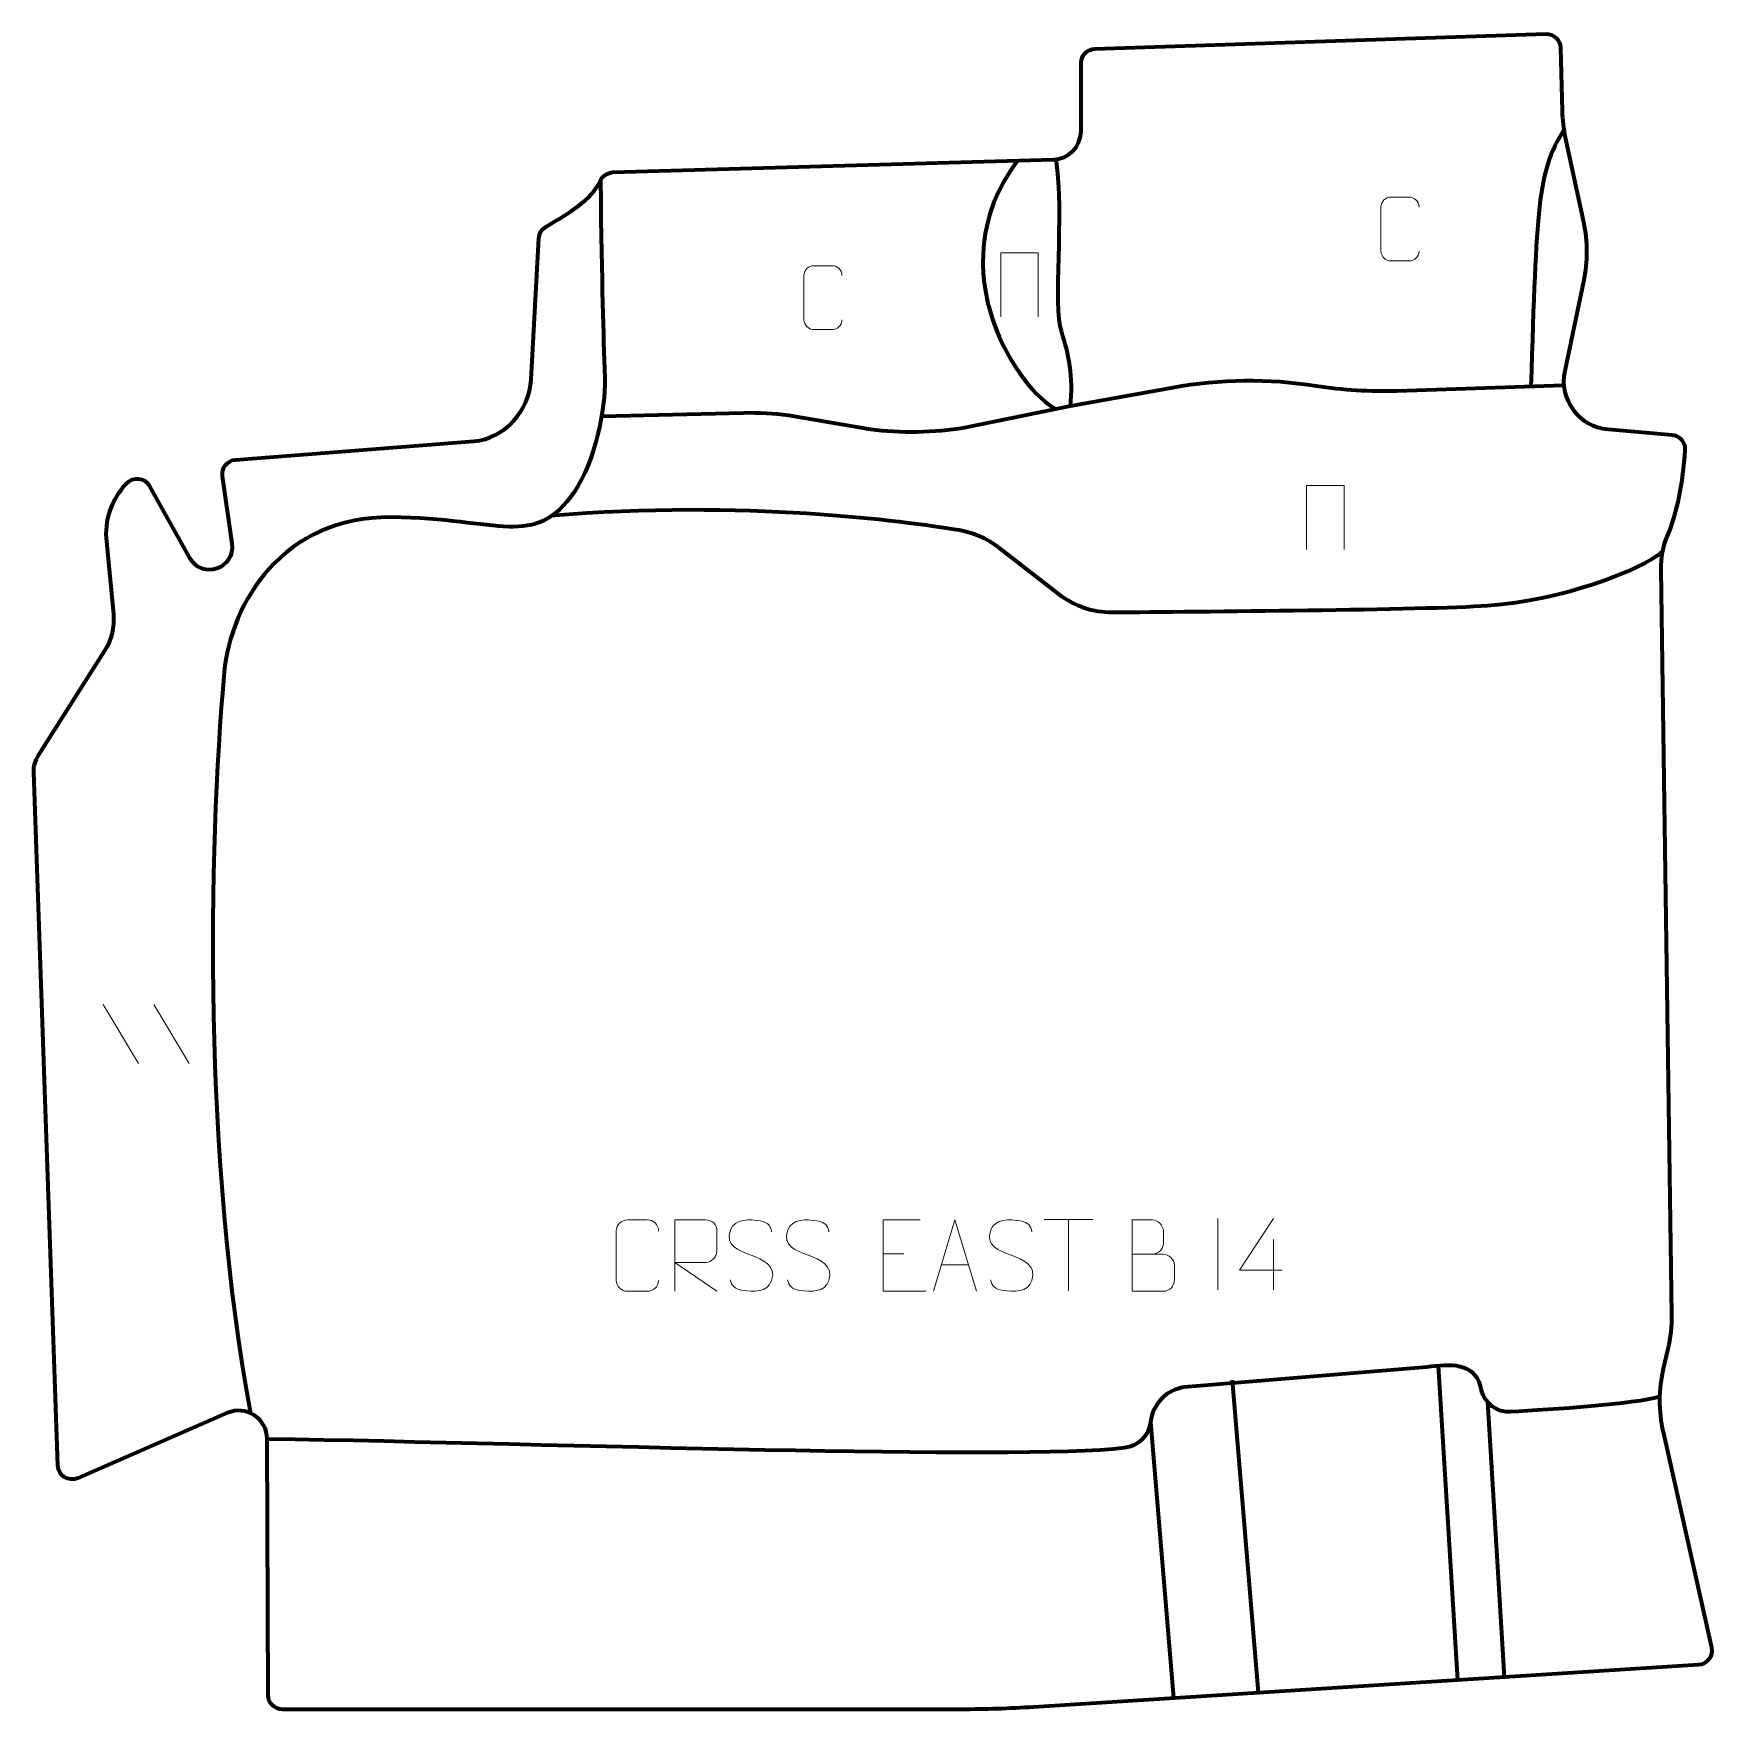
# Model space of a CAD drawing. Header units: millimetres. Extents: x -293 to 294, y -293 to 293.
import ezdxf

# ---------------------------------------------------------------- set-up
doc = ezdxf.new("R2010")
doc.units = ezdxf.units.MM
doc.header["$MEASUREMENT"] = 0
for name, color, linetype in [('layer 1', 7, 'Continuous'), ('layer 2', 7, 'Continuous'), ('layer 3', 7, 'Continuous')]:
    doc.layers.add(name, color=color, linetype=linetype)

msp = doc.modelspace()

# ---------------------------------------------------------------- linework, layer by layer
at = {"layer": 'layer 1', "color": 250, "lineweight": 9}
for points, knots in [([(191.0141, 216.9812), (190.8889, 214.9002), (189.3867, 213.575), (187.463, 213.5653), (187.463, 213.5653), (185.3744, 213.5656), (183.2858, 213.5656), (181.1975, 213.5653), (181.1975, 213.5653), (179.4733, 213.4709), (177.7069, 215.1588), (177.7169, 216.9656), (177.7169, 216.9656), (177.7173, 222.1338), (177.7173, 227.3015), (177.7169, 232.4689), (177.7169, 232.4689), (177.7207, 234.384), (179.2852, 235.9239), (181.2131, 235.9118), (181.2131, 235.9118), (183.2961, 235.9118), (185.3796, 235.9118), (187.463, 235.9118), (187.463, 235.9118), (189.2065, 235.9436), (190.9902, 234.6077), (191.0141, 232.4243)], [0, 0, 0, 0, 0.125, 0.125, 0.125, 0.125, 0.25, 0.25, 0.25, 0.25, 0.375, 0.375, 0.375, 0.375, 0.5, 0.5, 0.5, 0.5, 0.625, 0.625, 0.625, 0.625, 0.75, 0.75, 0.75, 0.75, 1, 1, 1, 1]), ([(-10.7749, 192.9923), (-10.9001, 190.9113), (-12.4023, 189.5861), (-14.326, 189.5764), (-14.326, 189.5764), (-16.4146, 189.5767), (-18.5032, 189.5767), (-20.5915, 189.5764), (-20.5915, 189.5764), (-22.3157, 189.482), (-24.0821, 191.1699), (-24.0721, 192.9767), (-24.0721, 192.9767), (-24.0717, 198.1449), (-24.0717, 203.3126), (-24.0721, 208.48), (-24.0721, 208.48), (-24.0683, 210.3951), (-22.5038, 211.935), (-20.5759, 211.9229), (-20.5759, 211.9229), (-18.4929, 211.9229), (-16.4094, 211.9229), (-14.326, 211.9229), (-14.326, 211.9229), (-12.5825, 211.9547), (-10.7988, 210.6188), (-10.7749, 208.4354)], [0, 0, 0, 0, 0.125, 0.125, 0.125, 0.125, 0.25, 0.25, 0.25, 0.25, 0.375, 0.375, 0.375, 0.375, 0.5, 0.5, 0.5, 0.5, 0.625, 0.625, 0.625, 0.625, 0.75, 0.75, 0.75, 0.75, 1, 1, 1, 1]), ([(44.7663, 194.0214), (44.7663, 194.0214), (44.7663, 216.3717), (44.7663, 216.3717), (44.7663, 216.3717), (44.7663, 216.3717), (57.8846, 216.3717), (57.8846, 216.3717), (57.8846, 216.3717), (57.8846, 216.3717), (57.8846, 194.0214), (57.8846, 194.0214)], [0, 0, 0, 0, 0.25, 0.25, 0.25, 0.25, 0.5, 0.5, 0.5, 0.5, 1, 1, 1, 1]), ([(151.7003, 112.6673), (151.7003, 112.6673), (151.7003, 135.0176), (151.7003, 135.0176), (151.7003, 135.0176), (151.7003, 135.0176), (164.8186, 135.0176), (164.8186, 135.0176), (164.8186, 135.0176), (164.8186, 135.0176), (164.8186, 112.6673), (164.8186, 112.6673)], [0, 0, 0, 0, 0.25, 0.25, 0.25, 0.25, 0.5, 0.5, 0.5, 0.5, 1, 1, 1, 1]), ([(-74.8942, -142.9487), (-75.034, -145.2721), (-76.7112, -146.7517), (-78.8589, -146.7625), (-78.8589, -146.7625), (-81.1908, -146.7621), (-83.5227, -146.7621), (-85.8542, -146.7625), (-85.8542, -146.7625), (-87.7792, -146.8679), (-89.7513, -144.9834), (-89.7401, -142.9661), (-89.7401, -142.9661), (-89.7397, -137.196), (-89.7397, -131.4263), (-89.7401, -125.657), (-89.7401, -125.657), (-89.7359, -123.5189), (-87.9892, -121.7997), (-85.8368, -121.8132), (-85.8368, -121.8132), (-83.5111, -121.8132), (-81.185, -121.8132), (-78.8589, -121.8132), (-78.8589, -121.8132), (-76.9123, -121.7777), (-74.9209, -123.2692), (-74.8942, -125.7068)], [0, 0, 0, 0, 0.125, 0.125, 0.125, 0.125, 0.25, 0.25, 0.25, 0.25, 0.375, 0.375, 0.375, 0.375, 0.5, 0.5, 0.5, 0.5, 0.625, 0.625, 0.625, 0.625, 0.75, 0.75, 0.75, 0.75, 1, 1, 1, 1]), ([(-69.1905, -146.763), (-69.1905, -146.763), (-69.1905, -121.8095), (-69.1905, -121.8095), (-69.1905, -121.8095), (-65.5957, -121.8095), (-62.0002, -121.8095), (-58.405, -121.8095), (-58.405, -121.8095), (-56.0797, -121.8472), (-54.5224, -123.3372), (-54.5265, -125.7036), (-54.5265, -125.7036), (-54.5269, -127.7391), (-54.5269, -130.7985), (-54.5265, -132.8345), (-54.5265, -132.8345), (-54.533, -134.71), (-56.3453, -136.6518), (-58.3548, -136.6709), (-58.3548, -136.6709), (-58.3548, -136.6709), (-69.1905, -136.6709), (-69.1905, -136.6709), (-69.1905, -136.6709), (-69.1905, -136.6709), (-54.5358, -146.763), (-54.5358, -146.763)], [0, 0, 0, 0, 0.125, 0.125, 0.125, 0.125, 0.25, 0.25, 0.25, 0.25, 0.375, 0.375, 0.375, 0.375, 0.5, 0.5, 0.5, 0.5, 0.625, 0.625, 0.625, 0.625, 0.75, 0.75, 0.75, 0.75, 1, 1, 1, 1]), ([(-42.5843, -134.1167), (-46.8326, -132.6463), (-51.7407, -130.8505), (-49.7356, -125.3302), (-49.7356, -125.3302), (-48.2321, -121.1903), (-43.0185, -121.5788), (-39.4149, -122.1799), (-39.4149, -122.1799), (-36.5543, -122.6571), (-35.6896, -123.8703), (-35.379, -125.9544)], [0, 0, 0, 0, 0.25, 0.25, 0.25, 0.25, 0.5, 0.5, 0.5, 0.5, 1, 1, 1, 1]), ([(-22.5843, -134.1167), (-26.8326, -132.6463), (-31.7407, -130.8505), (-29.7356, -125.3302), (-29.7356, -125.3302), (-28.2321, -121.1903), (-23.0185, -121.5788), (-19.4149, -122.1799), (-19.4149, -122.1799), (-16.5543, -122.6571), (-15.6896, -123.8703), (-15.379, -125.9544)], [0, 0, 0, 0, 0.25, 0.25, 0.25, 0.25, 0.5, 0.5, 0.5, 0.5, 1, 1, 1, 1]), ([(16.5051, -121.8057), (16.5051, -121.8057), (3.6312, -121.8057), (3.6312, -121.8057), (3.6312, -121.8057), (3.6312, -121.8057), (3.6312, -146.7593), (3.6312, -146.7593), (3.6312, -146.7593), (3.6312, -146.7593), (18.497, -146.7593), (18.497, -146.7593)], [0, 0, 0, 0, 0.25, 0.25, 0.25, 0.25, 0.5, 0.5, 0.5, 0.5, 1, 1, 1, 1]), ([(21.2675, -146.7594), (21.2675, -146.7594), (28.6385, -121.8059), (28.6385, -121.8059), (28.6385, -121.8059), (28.6385, -121.8059), (36.2084, -146.7594), (36.2084, -146.7594)], [0, 0, 0, 0, 0.33333333, 0.33333333, 0.33333333, 0.33333333, 1, 1, 1, 1]), ([(48.4157, -134.1167), (44.1674, -132.6463), (39.2593, -130.8505), (41.2644, -125.3302), (41.2644, -125.3302), (42.7679, -121.1903), (47.9815, -121.5788), (51.5851, -122.1799), (51.5851, -122.1799), (54.4457, -122.6571), (55.3104, -123.8703), (55.621, -125.9544)], [0, 0, 0, 0, 0.25, 0.25, 0.25, 0.25, 0.5, 0.5, 0.5, 0.5, 1, 1, 1, 1]), ([(90.6879, -133.7946), (94.3265, -133.7942), (97.9136, -133.7942), (101.553, -133.7946), (101.553, -133.7946), (103.5284, -133.8119), (105.452, -135.548), (105.452, -137.5976), (105.452, -137.5976), (105.4516, -138.7262), (105.4516, -141.7756), (105.452, -142.9045), (105.452, -142.9045), (105.4696, -144.7624), (103.9275, -146.7763), (101.606, -146.7594), (101.606, -146.7594), (97.9662, -146.759), (94.3268, -146.759), (90.6879, -146.7594), (90.6879, -146.7594), (90.6879, -138.4411), (90.6879, -130.1233), (90.6879, -121.8058), (90.6879, -121.8058), (93.0616, -121.8058), (95.4357, -121.8058), (97.8099, -121.8058), (97.8099, -121.8058), (99.4907, -121.7882), (101.5875, -123.6987), (101.6052, -125.6611), (101.6052, -125.6611), (101.6048, -127.7272), (101.6048, -127.8732), (101.6052, -129.9397), (101.6052, -129.9397), (101.6225, -132.0058), (99.768, -133.8119), (97.758, -133.7946)], [0, 0, 0, 0, 0.09090909, 0.09090909, 0.09090909, 0.09090909, 0.18181818, 0.18181818, 0.18181818, 0.18181818, 0.27272727, 0.27272727, 0.27272727, 0.27272727, 0.36363636, 0.36363636, 0.36363636, 0.36363636, 0.45454545, 0.45454545, 0.45454545, 0.45454545, 0.54545455, 0.54545455, 0.54545455, 0.54545455, 0.63636364, 0.63636364, 0.63636364, 0.63636364, 0.72727273, 0.72727273, 0.72727273, 0.72727273, 0.81818182, 0.81818182, 0.81818182, 0.81818182, 1, 1, 1, 1]), ([(143.0987, -139.378), (143.0987, -139.378), (128.277, -139.378), (128.277, -139.378), (128.277, -139.378), (128.277, -139.378), (140.1546, -121.3075), (140.1546, -121.3075)], [0, 0, 0, 0, 0.33333333, 0.33333333, 0.33333333, 0.33333333, 1, 1, 1, 1]), ([(-42.5843, -134.1168), (-38.5657, -135.7635), (-33.5362, -137.6518), (-35.3702, -143.0121), (-35.3702, -143.0121), (-36.83, -147.2785), (-41.7408, -147.0218), (-45.4669, -146.4671), (-45.4669, -146.4671), (-48.2169, -146.0573), (-49.4378, -144.8438), (-49.8158, -142.7316)], [0, 0, 0, 0, 0.25, 0.25, 0.25, 0.25, 0.5, 0.5, 0.5, 0.5, 1, 1, 1, 1]), ([(-22.5843, -134.1168), (-18.5657, -135.7635), (-13.5362, -137.6518), (-15.3702, -143.0121), (-15.3702, -143.0121), (-16.83, -147.2785), (-21.7408, -147.0218), (-25.4669, -146.4671), (-25.4669, -146.4671), (-28.2169, -146.0573), (-29.4378, -144.8438), (-29.8158, -142.7316)], [0, 0, 0, 0, 0.25, 0.25, 0.25, 0.25, 0.5, 0.5, 0.5, 0.5, 1, 1, 1, 1]), ([(48.4157, -134.1168), (52.4343, -135.7635), (57.4638, -137.6518), (55.6298, -143.0121), (55.6298, -143.0121), (54.17, -147.2785), (49.2592, -147.0218), (45.5331, -146.4671), (45.5331, -146.4671), (42.7831, -146.0573), (41.5622, -144.8438), (41.1842, -142.7316)], [0, 0, 0, 0, 0.25, 0.25, 0.25, 0.25, 0.5, 0.5, 0.5, 0.5, 1, 1, 1, 1])]:
    msp.add_open_spline(points, degree=3, knots=knots, dxfattribs=at)
for points in [[(-269.1391, -46.508), (-269.1391, -46.508), (-256.7748, -67.0523), (-256.7748, -67.0523)], [(-269.1391, -46.508), (-269.1391, -46.508), (-256.7748, -67.0523), (-256.7748, -67.0523)], [(-251.4092, -46.508), (-251.4092, -46.508), (-239.0449, -67.0523), (-239.0449, -67.0523)], [(-251.4092, -46.508), (-251.4092, -46.508), (-239.0449, -67.0523), (-239.0449, -67.0523)], [(59.9221, -121.6634), (59.9221, -121.6634), (76.9093, -121.6634), (76.9093, -121.6634)], [(68.4159, -146.5934), (68.4159, -146.5934), (68.4159, -121.6399), (68.4159, -121.6399)], [(120.6879, -121.3075), (120.6879, -121.3075), (120.6879, -146.2816), (120.6879, -146.2816)], [(140.1546, -128.6169), (140.1546, -128.6169), (140.1546, -146.2816), (140.1546, -146.2816)], [(3.6312, -133.6854), (3.6312, -133.6854), (10.7993, -133.6854), (10.7993, -133.6854)], [(23.9901, -137.51), (23.9901, -137.51), (33.4858, -137.51), (33.4858, -137.51)]]:
    msp.add_open_spline(points, degree=3, dxfattribs=at)
at = {"layer": 'layer 2', "color": 12, "lineweight": 200}
msp.add_open_spline([(-206.4549, -292.9996), (-206.4549, -292.9996), (30.8735, -292.9996), (30.8735, -292.9996), (30.8735, -292.9996), (39.3282, -292.9996), (47.7811, -292.7319), (56.2192, -292.1974), (56.2192, -292.1974), (56.2192, -292.1974), (288.7276, -277.4629), (288.7276, -277.4629), (288.7276, -277.4629), (291.795, -277.2686), (293.9621, -274.3846), (293.2901, -271.3909), (293.2901, -271.3909), (293.2901, -271.3909), (276.3532, -195.9716), (276.3532, -195.9716), (276.3532, -195.9716), (274.7068, -188.6409), (274.7403, -181.0336), (276.4506, -173.7173), (276.4506, -173.7173), (276.4506, -173.7173), (278.0385, -166.926), (278.0385, -166.926), (278.0385, -166.926), (278.9627, -162.9724), (279.4002, -158.9208), (279.3409, -154.861), (279.3409, -154.861), (279.3409, -154.861), (275.5478, 105.599), (275.5478, 105.599), (275.5478, 105.599), (275.4886, 109.6715), (276.2202, 113.7292), (277.8084, 117.4813), (277.8084, 117.4813), (281.2463, 125.6026), (283.2349, 135.7023), (283.9775, 147.503), (283.9775, 147.503), (284.1482, 150.2138), (282.1275, 152.5696), (279.4164, 152.8028), (279.4164, 152.8028), (279.4164, 152.8028), (257.1244, 154.7209), (257.1244, 154.7209), (257.1244, 154.7209), (246.9559, 155.5958), (239.8464, 165.1532), (241.9489, 175.121), (241.9489, 175.121), (241.9489, 175.121), (248.5551, 206.4402), (248.5551, 206.4402), (248.5551, 206.4402), (249.9976, 213.2788), (249.9849, 220.3439), (248.5177, 227.1772), (248.5177, 227.1772), (248.5177, 227.1772), (242.1581, 256.7982), (242.1581, 256.7982), (242.1581, 256.7982), (241.508, 259.8271), (241.1414, 262.9101), (241.0642, 266.0071), (241.0642, 266.0071), (241.0642, 266.0071), (240.5096, 288.1347), (240.5096, 288.1347), (240.5096, 288.1347), (240.4405, 290.9062), (238.1209, 293.0899), (235.3446, 292.9978), (235.3446, 292.9978), (235.3446, 292.9978), (77.6787, 287.752), (77.6787, 287.752), (77.6787, 287.752), (75.0642, 287.6652), (72.9589, 285.581), (72.8498, 282.9722), (72.8498, 282.9722), (72.8498, 282.9722), (72.8343, 258.6475), (72.8343, 258.6475), (72.8343, 258.6475), (72.617, 253.4401), (68.4221, 249.2766), (63.2038, 249.0886), (63.2038, 249.0886), (63.2038, 249.0886), (-90.8581, 244.5727), (-90.8581, 244.5727), (-90.8581, 244.5727), (-92.7398, 244.5049), (-94.442, 243.3965), (-95.2135, 241.682), (-95.2135, 241.682), (-98.216, 235.0064), (-106.2964, 230.2827), (-114.3189, 225.5368), (-114.3189, 225.5368), (-115.7512, 224.6894), (-116.6663, 223.1859), (-116.7608, 221.5271), (-116.7608, 221.5271), (-116.7608, 221.5271), (-119.516, 172.1315), (-119.516, 172.1315), (-119.516, 172.1315), (-120.1351, 161.2512), (-128.6565, 151.4722), (-139.5326, 150.5073), (-139.5326, 150.5073), (-139.5326, 150.5073), (-222.8453, 144.0539), (-222.8453, 144.0539), (-222.8453, 144.0539), (-225.7279, 143.8306), (-227.8202, 141.2211), (-227.4071, 138.365), (-227.4071, 138.365), (-227.4071, 138.365), (-223.9978, 114.8076), (-223.9978, 114.8076), (-223.9978, 114.8076), (-222.7289, 106.04), (-234.5755, 102.0395), (-238.9013, 109.7745), (-238.9013, 109.7745), (-238.9013, 109.7745), (-252.9327, 134.8665), (-252.9327, 134.8665), (-252.9327, 134.8665), (-254.6027, 137.8528), (-258.7352, 138.3294), (-261.0148, 135.7764), (-261.0148, 135.7764), (-265.6478, 130.5874), (-268.4143, 124.4222), (-268.0136, 116.6001), (-268.0136, 116.6001), (-268.0136, 116.6001), (-265.4739, 89.983), (-265.4739, 89.983), (-265.4739, 89.983), (-265.0538, 85.5831), (-266.1093, 81.1681), (-268.4739, 77.4312), (-268.4739, 77.4312), (-268.4739, 77.4312), (-291.8673, 40.4622), (-291.8673, 40.4622), (-291.8673, 40.4622), (-292.9398, 38.7678), (-293.476, 36.7901), (-293.4069, 34.7874), (-293.4069, 34.7874), (-293.4069, 34.7874), (-285.0023, -207.7128), (-285.0023, -207.7128), (-285.0023, -207.7128), (-284.8802, -211.2353), (-281.2374, -213.5248), (-278.0025, -212.113), (-278.0025, -212.113), (-278.0025, -212.113), (-225.7924, -189.3299), (-225.7924, -189.3299), (-225.7924, -189.3299), (-219.2004, -186.4537), (-211.8129, -191.2575), (-211.7864, -198.4382), (-211.7864, -198.4382), (-211.7864, -198.4382), (-211.4548, -288.0276), (-211.4548, -288.0276), (-211.4548, -288.0276), (-211.4449, -290.7764), (-209.2094, -292.9996), (-206.4549, -292.9996)], degree=3, knots=[0, 0, 0, 0, 0.02083333, 0.02083333, 0.02083333, 0.02083333, 0.04166667, 0.04166667, 0.04166667, 0.04166667, 0.0625, 0.0625, 0.0625, 0.0625, 0.08333333, 0.08333333, 0.08333333, 0.08333333, 0.10416667, 0.10416667, 0.10416667, 0.10416667, 0.125, 0.125, 0.125, 0.125, 0.14583333, 0.14583333, 0.14583333, 0.14583333, 0.16666667, 0.16666667, 0.16666667, 0.16666667, 0.1875, 0.1875, 0.1875, 0.1875, 0.20833333, 0.20833333, 0.20833333, 0.20833333, 0.22916667, 0.22916667, 0.22916667, 0.22916667, 0.25, 0.25, 0.25, 0.25, 0.27083333, 0.27083333, 0.27083333, 0.27083333, 0.29166667, 0.29166667, 0.29166667, 0.29166667, 0.3125, 0.3125, 0.3125, 0.3125, 0.33333333, 0.33333333, 0.33333333, 0.33333333, 0.35416667, 0.35416667, 0.35416667, 0.35416667, 0.375, 0.375, 0.375, 0.375, 0.39583333, 0.39583333, 0.39583333, 0.39583333, 0.41666667, 0.41666667, 0.41666667, 0.41666667, 0.4375, 0.4375, 0.4375, 0.4375, 0.45833333, 0.45833333, 0.45833333, 0.45833333, 0.47916667, 0.47916667, 0.47916667, 0.47916667, 0.5, 0.5, 0.5, 0.5, 0.52083333, 0.52083333, 0.52083333, 0.52083333, 0.54166667, 0.54166667, 0.54166667, 0.54166667, 0.5625, 0.5625, 0.5625, 0.5625, 0.58333333, 0.58333333, 0.58333333, 0.58333333, 0.60416667, 0.60416667, 0.60416667, 0.60416667, 0.625, 0.625, 0.625, 0.625, 0.64583333, 0.64583333, 0.64583333, 0.64583333, 0.66666667, 0.66666667, 0.66666667, 0.66666667, 0.6875, 0.6875, 0.6875, 0.6875, 0.70833333, 0.70833333, 0.70833333, 0.70833333, 0.72916667, 0.72916667, 0.72916667, 0.72916667, 0.75, 0.75, 0.75, 0.75, 0.77083333, 0.77083333, 0.77083333, 0.77083333, 0.79166667, 0.79166667, 0.79166667, 0.79166667, 0.8125, 0.8125, 0.8125, 0.8125, 0.83333333, 0.83333333, 0.83333333, 0.83333333, 0.85416667, 0.85416667, 0.85416667, 0.85416667, 0.875, 0.875, 0.875, 0.875, 0.89583333, 0.89583333, 0.89583333, 0.89583333, 0.91666667, 0.91666667, 0.91666667, 0.91666667, 0.9375, 0.9375, 0.9375, 0.9375, 0.95833333, 0.95833333, 0.95833333, 0.95833333, 1, 1, 1, 1], dxfattribs=at)
at = {"layer": 'layer 3', "color": 142, "lineweight": 200}
for points in [[(241.6562, 259.517), (232.2159, 244.1525), (232.194, 232.8763), (230.1133, 169.6183)], [(50.5313, 248.6348), (21.8445, 210.1517), (51.7678, 167.5019), (64.1714, 161.7583)], [(197.7366, -172.8427), (197.7366, -172.8427), (204.4694, -282.8024), (204.4694, -282.8024)], [(125.6239, -177.8694), (125.6239, -177.8694), (134.7344, -287.2213), (134.7344, -287.2213)], [(214.9302, -185.4283), (214.9302, -185.4283), (220.829, -281.7659), (220.829, -281.7659)], [(97.1428, -192.4125), (97.1428, -192.4125), (105.1953, -289.0937), (105.1953, -289.0937)]]:
    msp.add_open_spline(points, degree=3, dxfattribs=at)
for points, knots in [([(69.1047, 162.7603), (70.254, 172.8702), (68.379, 181.4949), (66.0704, 188.6799), (66.0704, 188.6799), (62.9519, 198.3852), (67.0187, 228.704), (64.1714, 249.3323)], [0, 0, 0, 0, 0.33333333, 0.33333333, 0.33333333, 0.33333333, 1, 1, 1, 1]), ([(-95.2135, 241.6819), (-94.8035, 202.5225), (-94.2398, 189.6652), (-93.7491, 172.5255), (-93.7491, 172.5255), (-93.4372, 161.6462), (-97.134, 143.4929), (-104.4545, 132.7678), (-104.4545, 132.7678), (-118.2036, 112.6235), (-130.3946, 123.5257), (-168.406, 123.9423), (-168.406, 123.9423), (-206.257, 124.3568), (-224.5848, 93.9329), (-226.8034, 69.7613), (-226.8034, 69.7613), (-232.6215, 6.3745), (-234.0558, -100.9408), (-217.6746, -189.3797)], [0, 0, 0, 0, 0.16666667, 0.16666667, 0.16666667, 0.16666667, 0.33333333, 0.33333333, 0.33333333, 0.33333333, 0.5, 0.5, 0.5, 0.5, 0.66666667, 0.66666667, 0.66666667, 0.66666667, 1, 1, 1, 1]), ([(241.6562, 170.0007), (241.6562, 170.0007), (183.3678, 168.0696), (183.3678, 168.0696), (183.3678, 168.0696), (173.8869, 167.7552), (164.3976, 168.338), (155.0264, 169.8091), (155.0264, 169.8091), (138.3961, 172.42), (121.4444, 172.2239), (104.8794, 169.2288), (104.8794, 169.2288), (104.8794, 169.2288), (69.1045, 162.7603), (69.1045, 162.7603), (69.1045, 162.7603), (69.1045, 162.7603), (32.036, 155.233), (32.036, 155.233), (32.036, 155.233), (21.858, 153.4406), (9.4625, 153.2335), (-0.779, 154.6196), (-0.779, 154.6196), (-0.779, 154.6196), (-29.4912, 159.5034), (-29.4912, 159.5034), (-29.4912, 159.5034), (-34.6965, 160.2079), (-39.949, 160.5018), (-45.2001, 160.3825), (-45.2001, 160.3825), (-45.2001, 160.3825), (-94.8066, 159.1591), (-94.8066, 159.1591)], [0, 0, 0, 0, 0.1, 0.1, 0.1, 0.1, 0.2, 0.2, 0.2, 0.2, 0.3, 0.3, 0.3, 0.3, 0.4, 0.4, 0.4, 0.4, 0.5, 0.5, 0.5, 0.5, 0.6, 0.6, 0.6, 0.6, 0.7, 0.7, 0.7, 0.7, 0.8, 0.8, 0.8, 0.8, 1, 1, 1, 1]), ([(276.0996, 111.8559), (268.6722, 105.4653), (241.1806, 94.7282), (214.8842, 92.9386), (214.8842, 92.9386), (193.4173, 91.4777), (112.7282, 90.812), (83.8142, 90.6166), (83.8142, 90.6166), (77.0871, 90.5714), (70.5427, 92.7837), (65.2271, 96.8988), (65.2271, 96.8988), (65.2271, 96.8988), (43.8032, 113.4847), (43.8032, 113.4847), (43.8032, 113.4847), (39.8666, 116.532), (35.235, 118.5538), (30.3201, 119.3651), (30.3201, 119.3651), (10.6382, 122.6132), (-44.9373, 130.0864), (-112.6389, 124.4303)], [0, 0, 0, 0, 0.14285714, 0.14285714, 0.14285714, 0.14285714, 0.28571429, 0.28571429, 0.28571429, 0.28571429, 0.42857143, 0.42857143, 0.42857143, 0.42857143, 0.57142857, 0.57142857, 0.57142857, 0.57142857, 0.71428571, 0.71428571, 0.71428571, 0.71428571, 1, 1, 1, 1]), ([(275.1448, -183.6696), (266.3406, -186.2868), (237.4657, -188.1618), (223.1218, -188.9566), (223.1218, -188.9566), (218.3413, -189.2216), (214.0465, -186.0663), (212.8753, -181.4326), (212.8753, -181.4326), (212.8753, -181.4326), (212.4753, -179.8507), (212.4753, -179.8507), (212.4753, -179.8507), (210.4486, -171.8335), (201.891, -172.1318), (193.6935, -173.3263), (193.6935, -173.3263), (193.6935, -173.3263), (108.8891, -180.3069), (108.8891, -180.3069), (108.8891, -180.3069), (102.6739, -181.2121), (97.8504, -186.1835), (97.1427, -192.4125), (97.1427, -192.4125), (96.598, -197.2095), (92.8176, -201.0033), (88.0132, -201.5614), (88.0132, -201.5614), (49.8034, -205.9993), (-109.2778, -200.1284), (-211.7866, -198.4382)], [0, 0, 0, 0, 0.11111111, 0.11111111, 0.11111111, 0.11111111, 0.22222222, 0.22222222, 0.22222222, 0.22222222, 0.33333333, 0.33333333, 0.33333333, 0.33333333, 0.44444444, 0.44444444, 0.44444444, 0.44444444, 0.55555556, 0.55555556, 0.55555556, 0.55555556, 0.66666667, 0.66666667, 0.66666667, 0.66666667, 0.77777778, 0.77777778, 0.77777778, 0.77777778, 1, 1, 1, 1])]:
    msp.add_open_spline(points, degree=3, knots=knots, dxfattribs=at)

doc.saveas('drawing.dxf')
